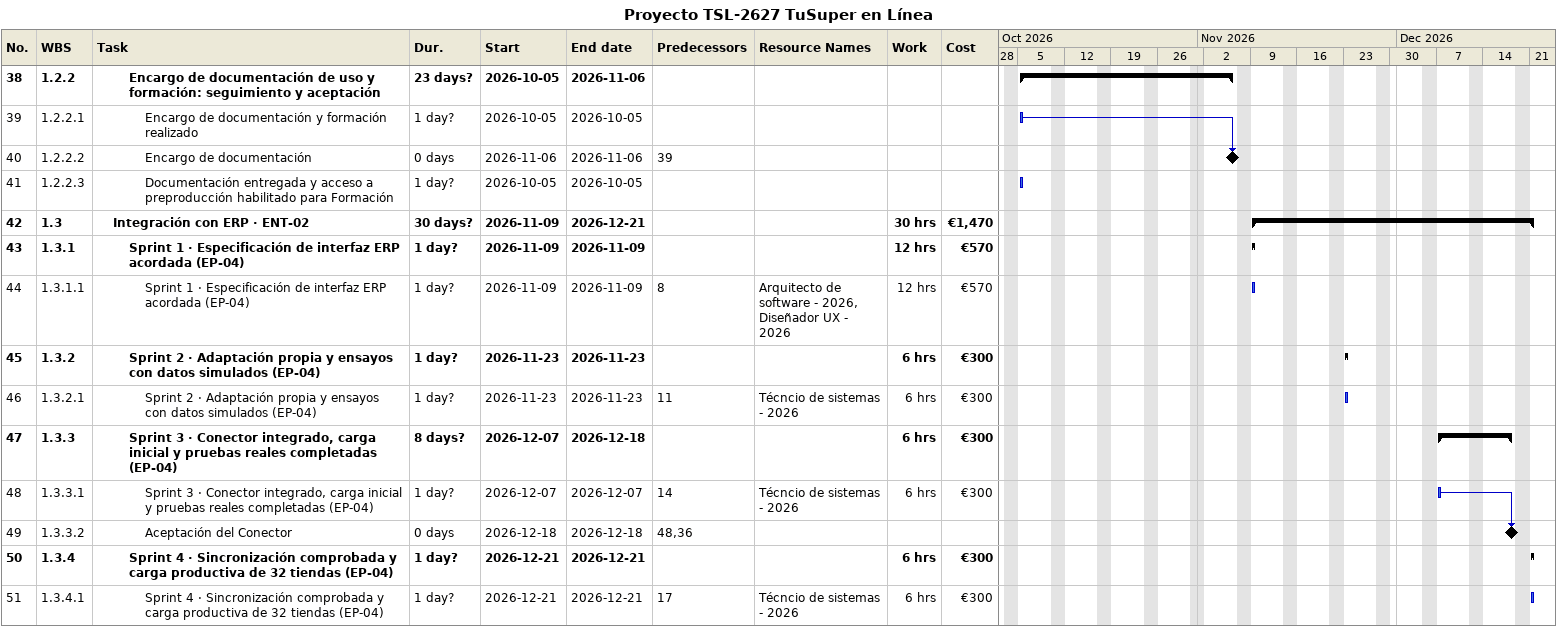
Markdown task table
Proyecto TSL-2627 TuSuper en Línea

| ID | WBS | Task | Duration | Start | Finish | Predecessors | Resources | Work (h) | Cost (€) |
|---|---|---|---|---|---|---|---|---|---|
| 38 | 1.2.2 | **Encargo de documentación de uso y formación: seguimiento y aceptación** | 23d? | 2026-10-05 | 2026-11-06 |  |  |  |  |
| 39 | 1.2.2.1 | Encargo de documentación y formación realizado | 1d? | 2026-10-05 | 2026-10-05 |  |  |  |  |
| 40 | 1.2.2.2 | Encargo de documentación | 0d | 2026-11-06 | 2026-11-06 | 39 |  |  |  |
| 41 | 1.2.2.3 | Documentación entregada y acceso a preproducción habilitado para Formación | 1d? | 2026-10-05 | 2026-10-05 |  |  |  |  |
| 42 | 1.3 | **Integración con ERP · ENT-02** | 30d? | 2026-11-09 | 2026-12-21 |  |  | 30 | 1470 |
| 43 | 1.3.1 | **Sprint 1 · Especificación de interfaz ERP acordada (EP-04)** | 1d? | 2026-11-09 | 2026-11-09 |  |  | 12 | 570 |
| 44 | 1.3.1.1 | Sprint 1 · Especificación de interfaz ERP acordada (EP-04) | 1d? | 2026-11-09 | 2026-11-09 | 8 | Arquitecto de software - 2026, Diseñador UX - 2026 | 12 | 570 |
| 45 | 1.3.2 | **Sprint 2 · Adaptación propia y ensayos con datos simulados (EP-04)** | 1d? | 2026-11-23 | 2026-11-23 |  |  | 6 | 300 |
| 46 | 1.3.2.1 | Sprint 2 · Adaptación propia y ensayos con datos simulados (EP-04) | 1d? | 2026-11-23 | 2026-11-23 | 11 | Técncio de sistemas - 2026 | 6 | 300 |
| 47 | 1.3.3 | **Sprint 3 · Conector integrado, carga inicial y pruebas reales completadas (EP-04)** | 8d? | 2026-12-07 | 2026-12-18 |  |  | 6 | 300 |
| 48 | 1.3.3.1 | Sprint 3 · Conector integrado, carga inicial y pruebas reales completadas (EP-04) | 1d? | 2026-12-07 | 2026-12-07 | 14 | Técncio de sistemas - 2026 | 6 | 300 |
| 49 | 1.3.3.2 | Aceptación del Conector | 0d | 2026-12-18 | 2026-12-18 | 48, 36 |  |  |  |
| 50 | 1.3.4 | **Sprint 4 · Sincronización comprobada y carga productiva de 32 tiendas (EP-04)** | 1d? | 2026-12-21 | 2026-12-21 |  |  | 6 | 300 |
| 51 | 1.3.4.1 | Sprint 4 · Sincronización comprobada y carga productiva de 32 tiendas (EP-04) | 1d? | 2026-12-21 | 2026-12-21 | 17 | Técncio de sistemas - 2026 | 6 | 300 |
